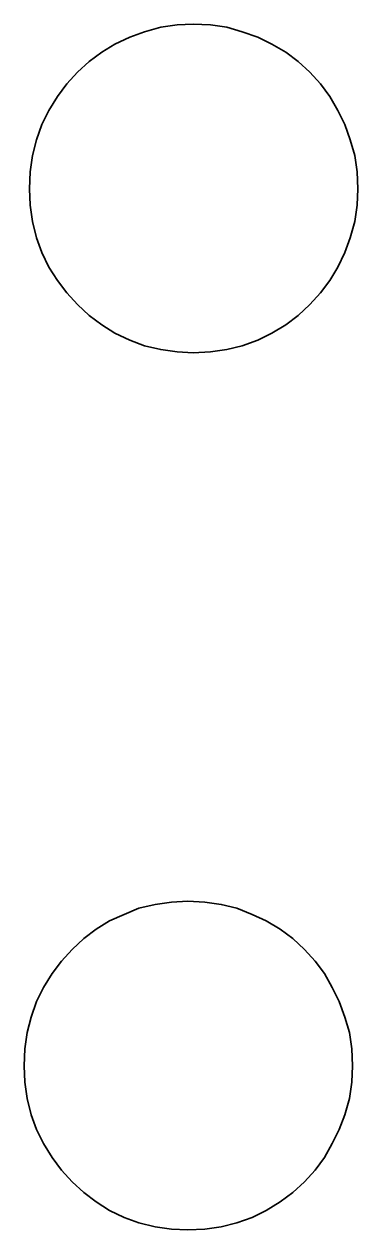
# Model space of a CAD drawing. Header units: centimetres. Extents: x -71 to 43, y 6 to 54.
# Drawn here: x -44.769 to -43.694, y 32.548 to 36.428 of the extents above; entities that cross this region are included whole.
import ezdxf

# ---------------------------------------------------------------- set-up
doc = ezdxf.new("R2010")
doc.units = ezdxf.units.CM
doc.header["$MEASUREMENT"] = 0
doc.layers.add('Camada 1', color=7, linetype='Continuous')

msp = doc.modelspace()

# ---------------------------------------------------------------- linework, layer by layer
at = {"layer": 'Camada 1', "color": 240, "lineweight": 35}
for points in [[(-44.22383, 36.42772), (-44.22383, 36.42772), (-44.16883, 36.42522), (-44.16883, 36.42522), (-44.16883, 36.42522), (-44.16883, 36.42522), (-44.11633, 36.41772), (-44.11633, 36.41772), (-44.11633, 36.41772), (-44.11633, 36.41772), (-44.06633, 36.40272), (-44.06633, 36.40272), (-44.06633, 36.40272), (-44.06633, 36.40272), (-44.01633, 36.38522), (-44.01633, 36.38522), (-44.01633, 36.38522), (-44.01633, 36.38522), (-43.97133, 36.36272), (-43.97133, 36.36272), (-43.97133, 36.36272), (-43.97133, 36.36272), (-43.92633, 36.33772), (-43.92633, 36.33772), (-43.92633, 36.33772), (-43.92633, 36.33772), (-43.88633, 36.30772), (-43.88633, 36.30772), (-43.88633, 36.30772), (-43.88633, 36.30772), (-43.84883, 36.27271), (-43.84883, 36.27271), (-43.84883, 36.27271), (-43.84883, 36.27271), (-43.81383, 36.23522), (-43.81383, 36.23522), (-43.81383, 36.23522), (-43.81383, 36.23522), (-43.78383, 36.19522), (-43.78383, 36.19522), (-43.78383, 36.19522), (-43.78383, 36.19522), (-43.75883, 36.15022), (-43.75883, 36.15022), (-43.75883, 36.15022), (-43.75883, 36.15022), (-43.73633, 36.10522), (-43.73633, 36.10522), (-43.73633, 36.10522), (-43.73633, 36.10522), (-43.71883, 36.05522), (-43.71883, 36.05522), (-43.71883, 36.05522), (-43.71883, 36.05522), (-43.70383, 36.00521), (-43.70383, 36.00521), (-43.70383, 36.00521), (-43.70383, 36.00521), (-43.69633, 35.95272), (-43.69633, 35.95272), (-43.69633, 35.95272), (-43.69633, 35.95272), (-43.69383, 35.89772), (-43.69383, 35.89772), (-43.69383, 35.89772), (-43.69383, 35.89772), (-43.69633, 35.84521), (-43.69633, 35.84521), (-43.69633, 35.84521), (-43.69633, 35.84521), (-43.70383, 35.79272), (-43.70383, 35.79272), (-43.70383, 35.79272), (-43.70383, 35.79272), (-43.71883, 35.74022), (-43.71883, 35.74022), (-43.71883, 35.74022), (-43.71883, 35.74022), (-43.73633, 35.69272), (-43.73633, 35.69272), (-43.73633, 35.69272), (-43.73633, 35.69272), (-43.75883, 35.64521), (-43.75883, 35.64521), (-43.75883, 35.64521), (-43.75883, 35.64521), (-43.78383, 35.60272), (-43.78383, 35.60272), (-43.78383, 35.60272), (-43.78383, 35.60272), (-43.81383, 35.56272), (-43.81383, 35.56272), (-43.81383, 35.56272), (-43.81383, 35.56272), (-43.84883, 35.52522), (-43.84883, 35.52522), (-43.84883, 35.52522), (-43.84883, 35.52522), (-43.88633, 35.49022), (-43.88633, 35.49022), (-43.88633, 35.49022), (-43.88633, 35.49022), (-43.92633, 35.46022), (-43.92633, 35.46022), (-43.92633, 35.46022), (-43.92633, 35.46022), (-43.97133, 35.43272), (-43.97133, 35.43272), (-43.97133, 35.43272), (-43.97133, 35.43272), (-44.01633, 35.41022), (-44.01633, 35.41022), (-44.01633, 35.41022), (-44.01633, 35.41022), (-44.06633, 35.39272), (-44.06633, 35.39272), (-44.06633, 35.39272), (-44.06633, 35.39272), (-44.11633, 35.38021), (-44.11633, 35.38021), (-44.11633, 35.38021), (-44.11633, 35.38021), (-44.16883, 35.37272), (-44.16883, 35.37272), (-44.16883, 35.37272), (-44.16883, 35.37272), (-44.22383, 35.37021), (-44.22383, 35.37021), (-44.22383, 35.37021), (-44.22383, 35.37021), (-44.27633, 35.37272), (-44.27633, 35.37272), (-44.27633, 35.37272), (-44.27633, 35.37272), (-44.32883, 35.38021), (-44.32883, 35.38021), (-44.32883, 35.38021), (-44.32883, 35.38021), (-44.38133, 35.39272), (-44.38133, 35.39272), (-44.38133, 35.39272), (-44.38133, 35.39272), (-44.42883, 35.41022), (-44.42883, 35.41022), (-44.42883, 35.41022), (-44.42883, 35.41022), (-44.47633, 35.43272), (-44.47633, 35.43272), (-44.47633, 35.43272), (-44.47633, 35.43272), (-44.51883, 35.46022), (-44.51883, 35.46022), (-44.51883, 35.46022), (-44.51883, 35.46022), (-44.55883, 35.49022), (-44.55883, 35.49022), (-44.55883, 35.49022), (-44.55883, 35.49022), (-44.59633, 35.52522), (-44.59633, 35.52522), (-44.59633, 35.52522), (-44.59633, 35.52522), (-44.63133, 35.56272), (-44.63133, 35.56272), (-44.63133, 35.56272), (-44.63133, 35.56272), (-44.66133, 35.60272), (-44.66133, 35.60272), (-44.66133, 35.60272), (-44.66133, 35.60272), (-44.68883, 35.64521), (-44.68883, 35.64521), (-44.68883, 35.64521), (-44.68883, 35.64521), (-44.71133, 35.69272), (-44.71133, 35.69272), (-44.71133, 35.69272), (-44.71133, 35.69272), (-44.72883, 35.74022), (-44.72883, 35.74022), (-44.72883, 35.74022), (-44.72883, 35.74022), (-44.74133, 35.79272), (-44.74133, 35.79272), (-44.74133, 35.79272), (-44.74133, 35.79272), (-44.74883, 35.84521), (-44.74883, 35.84521), (-44.74883, 35.84521), (-44.74883, 35.84521), (-44.75133, 35.89772), (-44.75133, 35.89772), (-44.75133, 35.89772), (-44.75133, 35.89772), (-44.74883, 35.95272), (-44.74883, 35.95272), (-44.74883, 35.95272), (-44.74883, 35.95272), (-44.74133, 36.00521), (-44.74133, 36.00521), (-44.74133, 36.00521), (-44.74133, 36.00521), (-44.72883, 36.05522), (-44.72883, 36.05522), (-44.72883, 36.05522), (-44.72883, 36.05522), (-44.71133, 36.10522), (-44.71133, 36.10522), (-44.71133, 36.10522), (-44.71133, 36.10522), (-44.68883, 36.15022), (-44.68883, 36.15022), (-44.68883, 36.15022), (-44.68883, 36.15022), (-44.66133, 36.19522), (-44.66133, 36.19522), (-44.66133, 36.19522), (-44.66133, 36.19522), (-44.63133, 36.23522), (-44.63133, 36.23522), (-44.63133, 36.23522), (-44.63133, 36.23522), (-44.59633, 36.27271), (-44.59633, 36.27271), (-44.59633, 36.27271), (-44.59633, 36.27271), (-44.55883, 36.30772), (-44.55883, 36.30772), (-44.55883, 36.30772), (-44.55883, 36.30772), (-44.51883, 36.33772), (-44.51883, 36.33772), (-44.51883, 36.33772), (-44.51883, 36.33772), (-44.47633, 36.36272), (-44.47633, 36.36272), (-44.47633, 36.36272), (-44.47633, 36.36272), (-44.42883, 36.38522), (-44.42883, 36.38522), (-44.42883, 36.38522), (-44.42883, 36.38522), (-44.38133, 36.40272), (-44.38133, 36.40272), (-44.38133, 36.40272), (-44.38133, 36.40272), (-44.32883, 36.41772), (-44.32883, 36.41772), (-44.32883, 36.41772), (-44.32883, 36.41772), (-44.27633, 36.42522), (-44.27633, 36.42522), (-44.27633, 36.42522), (-44.27633, 36.42522), (-44.22383, 36.42772), (-44.22383, 36.42772)], [(-44.24133, 33.60522), (-44.24133, 33.60522), (-44.18633, 33.60271), (-44.18633, 33.60271), (-44.18633, 33.60271), (-44.18633, 33.60271), (-44.13383, 33.59522), (-44.13383, 33.59522), (-44.13383, 33.59522), (-44.13383, 33.59522), (-44.08383, 33.58271), (-44.08383, 33.58271), (-44.08383, 33.58271), (-44.08383, 33.58271), (-44.03383, 33.56271), (-44.03383, 33.56271), (-44.03383, 33.56271), (-44.03383, 33.56271), (-43.98883, 33.54271), (-43.98883, 33.54271), (-43.98883, 33.54271), (-43.98883, 33.54271), (-43.94383, 33.51521), (-43.94383, 33.51521), (-43.94383, 33.51521), (-43.94383, 33.51521), (-43.90383, 33.48521), (-43.90383, 33.48521), (-43.90383, 33.48521), (-43.90383, 33.48521), (-43.86633, 33.45022), (-43.86633, 33.45022), (-43.86633, 33.45022), (-43.86633, 33.45022), (-43.83133, 33.41271), (-43.83133, 33.41271), (-43.83133, 33.41271), (-43.83133, 33.41271), (-43.80133, 33.37272), (-43.80133, 33.37272), (-43.80133, 33.37272), (-43.80133, 33.37272), (-43.77633, 33.32772), (-43.77633, 33.32772), (-43.77633, 33.32772), (-43.77633, 33.32772), (-43.75383, 33.28272), (-43.75383, 33.28272), (-43.75383, 33.28272), (-43.75383, 33.28272), (-43.73633, 33.23272), (-43.73633, 33.23272), (-43.73633, 33.23272), (-43.73633, 33.23272), (-43.72133, 33.18272), (-43.72133, 33.18272), (-43.72133, 33.18272), (-43.72133, 33.18272), (-43.71383, 33.13022), (-43.71383, 33.13022), (-43.71383, 33.13022), (-43.71383, 33.13022), (-43.71133, 33.07521), (-43.71133, 33.07521), (-43.71133, 33.07521), (-43.71133, 33.07521), (-43.71383, 33.02272), (-43.71383, 33.02272), (-43.71383, 33.02272), (-43.71383, 33.02272), (-43.72133, 32.97022), (-43.72133, 32.97022), (-43.72133, 32.97022), (-43.72133, 32.97022), (-43.73633, 32.91771), (-43.73633, 32.91771), (-43.73633, 32.91771), (-43.73633, 32.91771), (-43.75383, 32.87021), (-43.75383, 32.87021), (-43.75383, 32.87021), (-43.75383, 32.87021), (-43.77633, 32.82522), (-43.77633, 32.82522), (-43.77633, 32.82522), (-43.77633, 32.82522), (-43.80133, 32.78021), (-43.80133, 32.78021), (-43.80133, 32.78021), (-43.80133, 32.78021), (-43.83133, 32.74021), (-43.83133, 32.74021), (-43.83133, 32.74021), (-43.83133, 32.74021), (-43.86633, 32.70272), (-43.86633, 32.70272), (-43.86633, 32.70272), (-43.86633, 32.70272), (-43.90383, 32.66772), (-43.90383, 32.66772), (-43.90383, 32.66772), (-43.90383, 32.66772), (-43.94383, 32.63772), (-43.94383, 32.63772), (-43.94383, 32.63772), (-43.94383, 32.63772), (-43.98883, 32.61021), (-43.98883, 32.61021), (-43.98883, 32.61021), (-43.98883, 32.61021), (-44.03383, 32.58772), (-44.03383, 32.58772), (-44.03383, 32.58772), (-44.03383, 32.58772), (-44.08383, 32.57021), (-44.08383, 32.57021), (-44.08383, 32.57021), (-44.08383, 32.57021), (-44.13383, 32.55772), (-44.13383, 32.55772), (-44.13383, 32.55772), (-44.13383, 32.55772), (-44.18633, 32.55021), (-44.18633, 32.55021), (-44.18633, 32.55021), (-44.18633, 32.55021), (-44.24133, 32.54772), (-44.24133, 32.54772), (-44.24133, 32.54772), (-44.24133, 32.54772), (-44.29383, 32.55021), (-44.29383, 32.55021), (-44.29383, 32.55021), (-44.29383, 32.55021), (-44.34633, 32.55772), (-44.34633, 32.55772), (-44.34633, 32.55772), (-44.34633, 32.55772), (-44.39883, 32.57021), (-44.39883, 32.57021), (-44.39883, 32.57021), (-44.39883, 32.57021), (-44.44633, 32.58772), (-44.44633, 32.58772), (-44.44633, 32.58772), (-44.44633, 32.58772), (-44.49383, 32.61021), (-44.49383, 32.61021), (-44.49383, 32.61021), (-44.49383, 32.61021), (-44.53633, 32.63772), (-44.53633, 32.63772), (-44.53633, 32.63772), (-44.53633, 32.63772), (-44.57633, 32.66772), (-44.57633, 32.66772), (-44.57633, 32.66772), (-44.57633, 32.66772), (-44.61383, 32.70272), (-44.61383, 32.70272), (-44.61383, 32.70272), (-44.61383, 32.70272), (-44.64883, 32.74021), (-44.64883, 32.74021), (-44.64883, 32.74021), (-44.64883, 32.74021), (-44.67883, 32.78021), (-44.67883, 32.78021), (-44.67883, 32.78021), (-44.67883, 32.78021), (-44.70633, 32.82522), (-44.70633, 32.82522), (-44.70633, 32.82522), (-44.70633, 32.82522), (-44.72883, 32.87021), (-44.72883, 32.87021), (-44.72883, 32.87021), (-44.72883, 32.87021), (-44.74633, 32.91771), (-44.74633, 32.91771), (-44.74633, 32.91771), (-44.74633, 32.91771), (-44.75883, 32.97022), (-44.75883, 32.97022), (-44.75883, 32.97022), (-44.75883, 32.97022), (-44.76633, 33.02272), (-44.76633, 33.02272), (-44.76633, 33.02272), (-44.76633, 33.02272), (-44.76883, 33.07521), (-44.76883, 33.07521), (-44.76883, 33.07521), (-44.76883, 33.07521), (-44.76633, 33.13022), (-44.76633, 33.13022), (-44.76633, 33.13022), (-44.76633, 33.13022), (-44.75883, 33.18272), (-44.75883, 33.18272), (-44.75883, 33.18272), (-44.75883, 33.18272), (-44.74633, 33.23272), (-44.74633, 33.23272), (-44.74633, 33.23272), (-44.74633, 33.23272), (-44.72883, 33.28272), (-44.72883, 33.28272), (-44.72883, 33.28272), (-44.72883, 33.28272), (-44.70633, 33.32772), (-44.70633, 33.32772), (-44.70633, 33.32772), (-44.70633, 33.32772), (-44.67883, 33.37272), (-44.67883, 33.37272), (-44.67883, 33.37272), (-44.67883, 33.37272), (-44.64883, 33.41271), (-44.64883, 33.41271), (-44.64883, 33.41271), (-44.64883, 33.41271), (-44.61383, 33.45022), (-44.61383, 33.45022), (-44.61383, 33.45022), (-44.61383, 33.45022), (-44.57633, 33.48521), (-44.57633, 33.48521), (-44.57633, 33.48521), (-44.57633, 33.48521), (-44.53633, 33.51521), (-44.53633, 33.51521), (-44.53633, 33.51521), (-44.53633, 33.51521), (-44.49383, 33.54271), (-44.49383, 33.54271), (-44.49383, 33.54271), (-44.49383, 33.54271), (-44.44633, 33.56271), (-44.44633, 33.56271), (-44.44633, 33.56271), (-44.44633, 33.56271), (-44.39883, 33.58271), (-44.39883, 33.58271), (-44.39883, 33.58271), (-44.39883, 33.58271), (-44.34633, 33.59522), (-44.34633, 33.59522), (-44.34633, 33.59522), (-44.34633, 33.59522), (-44.29383, 33.60271), (-44.29383, 33.60271), (-44.29383, 33.60271), (-44.29383, 33.60271), (-44.24133, 33.60522), (-44.24133, 33.60522)]]:
    msp.add_open_spline(points, degree=3, knots=[0, 0, 0, 0, 0.0153846, 0.0153846, 0.0153846, 0.0153846, 0.0307692, 0.0307692, 0.0307692, 0.0307692, 0.0461538, 0.0461538, 0.0461538, 0.0461538, 0.0615385, 0.0615385, 0.0615385, 0.0615385, 0.0769231, 0.0769231, 0.0769231, 0.0769231, 0.0923077, 0.0923077, 0.0923077, 0.0923077, 0.1076923, 0.1076923, 0.1076923, 0.1076923, 0.1230769, 0.1230769, 0.1230769, 0.1230769, 0.1384615, 0.1384615, 0.1384615, 0.1384615, 0.1538462, 0.1538462, 0.1538462, 0.1538462, 0.1692308, 0.1692308, 0.1692308, 0.1692308, 0.1846154, 0.1846154, 0.1846154, 0.1846154, 0.2, 0.2, 0.2, 0.2, 0.2153846, 0.2153846, 0.2153846, 0.2153846, 0.2307692, 0.2307692, 0.2307692, 0.2307692, 0.2461538, 0.2461538, 0.2461538, 0.2461538, 0.2615385, 0.2615385, 0.2615385, 0.2615385, 0.2769231, 0.2769231, 0.2769231, 0.2769231, 0.2923077, 0.2923077, 0.2923077, 0.2923077, 0.3076923, 0.3076923, 0.3076923, 0.3076923, 0.3230769, 0.3230769, 0.3230769, 0.3230769, 0.3384615, 0.3384615, 0.3384615, 0.3384615, 0.3538462, 0.3538462, 0.3538462, 0.3538462, 0.3692308, 0.3692308, 0.3692308, 0.3692308, 0.3846154, 0.3846154, 0.3846154, 0.3846154, 0.4, 0.4, 0.4, 0.4, 0.4153846, 0.4153846, 0.4153846, 0.4153846, 0.4307692, 0.4307692, 0.4307692, 0.4307692, 0.4461538, 0.4461538, 0.4461538, 0.4461538, 0.4615385, 0.4615385, 0.4615385, 0.4615385, 0.4769231, 0.4769231, 0.4769231, 0.4769231, 0.4923077, 0.4923077, 0.4923077, 0.4923077, 0.5076923, 0.5076923, 0.5076923, 0.5076923, 0.5230769, 0.5230769, 0.5230769, 0.5230769, 0.5384615, 0.5384615, 0.5384615, 0.5384615, 0.5538462, 0.5538462, 0.5538462, 0.5538462, 0.5692308, 0.5692308, 0.5692308, 0.5692308, 0.5846154, 0.5846154, 0.5846154, 0.5846154, 0.6, 0.6, 0.6, 0.6, 0.6153846, 0.6153846, 0.6153846, 0.6153846, 0.6307692, 0.6307692, 0.6307692, 0.6307692, 0.6461538, 0.6461538, 0.6461538, 0.6461538, 0.6615385, 0.6615385, 0.6615385, 0.6615385, 0.6769231, 0.6769231, 0.6769231, 0.6769231, 0.6923077, 0.6923077, 0.6923077, 0.6923077, 0.7076923, 0.7076923, 0.7076923, 0.7076923, 0.7230769, 0.7230769, 0.7230769, 0.7230769, 0.7384615, 0.7384615, 0.7384615, 0.7384615, 0.7538462, 0.7538462, 0.7538462, 0.7538462, 0.7692308, 0.7692308, 0.7692308, 0.7692308, 0.7846154, 0.7846154, 0.7846154, 0.7846154, 0.8, 0.8, 0.8, 0.8, 0.8153846, 0.8153846, 0.8153846, 0.8153846, 0.8307692, 0.8307692, 0.8307692, 0.8307692, 0.8461538, 0.8461538, 0.8461538, 0.8461538, 0.8615385, 0.8615385, 0.8615385, 0.8615385, 0.8769231, 0.8769231, 0.8769231, 0.8769231, 0.8923077, 0.8923077, 0.8923077, 0.8923077, 0.9076923, 0.9076923, 0.9076923, 0.9076923, 0.9230769, 0.9230769, 0.9230769, 0.9230769, 0.9384615, 0.9384615, 0.9384615, 0.9384615, 0.9538462, 0.9538462, 0.9538462, 0.9538462, 0.9692308, 0.9692308, 0.9692308, 0.9692308, 1, 1, 1, 1], dxfattribs=at)

doc.saveas('drawing.dxf')
